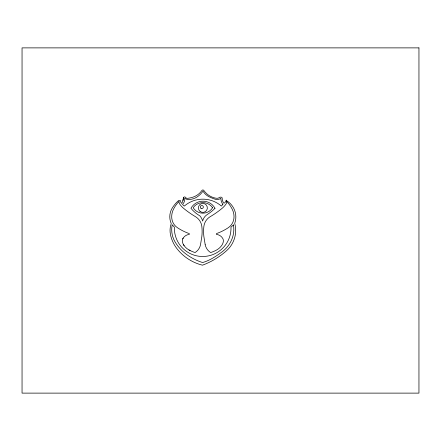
<?xml version="1.0" encoding="UTF-8"?>
<svg xmlns="http://www.w3.org/2000/svg" width="441" height="441" viewBox="0 0 441 441"><rect width="100%" height="100%" fill="white"/><g stroke="black" fill="none" stroke-linecap="round" stroke-linejoin="round"><path stroke-width="0.66" d="M226.15 200.479A4.371 4.371 0 0 1 223.945 203.268A7.243 7.243 0 0 1 222.198 198.274A1.014 1.014 0 0 0 221.52 197.276A2.525 2.525 0 0 0 219.21 197.607A3.699 3.699 0 0 1 216.603 198.274A17.535 17.535 0 0 1 213.108 197.474A18.357 18.357 0 0 1 203.869 190.479A1.196 1.196 0 0 0 201.895 190.479A17.238 17.238 0 0 1 193.869 196.813A24.79 24.79 0 0 1 187.502 198.334A2.034 2.034 0 0 1 185.622 197.474A1.257 1.257 0 0 0 183.561 197.474L182.932 200.567A13.914 13.914 0 0 1 181.615 203.444A3.963 3.963 0 0 1 180.556 200.776A1.67 1.67 0 0 0 178.313 200.776A34.282 34.282 0 0 0 172.321 207.926A16.593 16.593 0 0 0 171.251 223.581A20.297 20.297 0 0 0 170.446 234.496A34.106 34.106 0 0 0 177.133 248.895A46.459 46.459 0 0 0 202.491 265.184A75.543 75.543 0 0 0 226.685 250.593A27.055 27.055 0 0 0 234.728 223.317A18.831 18.831 0 0 0 226.15 200.479L226.222 200.153M183.561 197.474L182.932 200.567M182.761 238.873L183.197 238.096A8.032 8.032 0 0 1 189.299 234.425L189.321 233.636A54.745 54.745 0 0 1 177.514 227.771A12.861 12.861 0 0 1 171.786 218.345A16.345 16.345 0 0 1 173.23 209.762A29.365 29.365 0 0 1 179.101 201.388A3.478 3.478 0 0 0 179.658 203.99A22.105 22.105 0 0 0 183.781 208.483A91.96 91.96 0 0 0 195.38 216.63A13.677 13.677 0 0 1 199.04 219.8A12.982 12.982 0 0 1 201.829 226.409A42.573 42.573 0 0 1 201.829 236.547L200.523 244.694A12.094 12.094 0 0 1 195.071 252.561A39.569 39.569 0 0 1 190.049 250.505L189.018 249.97A15.413 15.413 0 0 1 184.095 245.576L183.533 244.744A8.445 8.445 0 0 1 182.359 241.227A4.493 4.493 0 0 1 182.761 238.873L183.197 238.096M189.018 249.97L190.049 250.505M183.533 244.744L184.095 245.576M222.865 204.431L221.36 206.068A28.29 28.29 0 0 0 184.316 206.068L182.53 204.431A7.828 7.828 0 0 0 184.768 198.279A10.137 10.137 0 0 0 187.21 199.42A15.06 15.06 0 0 0 196.835 197.121A20.892 20.892 0 0 0 202.981 191.091A14.768 14.768 0 0 0 209.255 196.851A46.228 46.228 0 0 0 215.252 199.249A6.13 6.13 0 0 0 220.814 198.307A11.692 11.692 0 0 0 222.865 204.431M233.454 224.927L230.99 227.165A28.329 28.329 0 0 1 202.684 256.491A28.329 28.329 0 0 1 174.371 227.165L172.199 224.772A23.957 23.957 0 0 0 175.083 241.933A41.917 41.917 0 0 0 186.234 254.22A56.349 56.349 0 0 0 202.623 262.555A44.739 44.739 0 0 0 212.292 258.371A97.274 97.274 0 0 0 222.65 251.431A28.941 28.941 0 0 0 232.424 237.804A26.234 26.234 0 0 0 233.454 224.927M418.95 47.882L22.05 47.882L22.05 393.118L418.95 393.118L418.95 47.882M205.186 244.694L203.88 236.547A42.573 42.573 0 0 1 203.88 226.409A12.982 12.982 0 0 1 206.669 219.8A13.677 13.677 0 0 1 210.329 216.63A91.96 91.96 0 0 0 221.928 208.483A22.105 22.105 0 0 0 226.051 203.99A3.478 3.478 0 0 0 226.613 201.388A29.365 29.365 0 0 1 232.479 209.762A16.345 16.345 0 0 1 233.928 218.345A12.861 12.861 0 0 1 228.201 227.771A54.745 54.745 0 0 1 216.388 233.636L216.415 234.425A8.032 8.032 0 0 1 222.854 238.675A4.493 4.493 0 0 1 223.35 241.227A8.445 8.445 0 0 1 221.994 245.031A15.413 15.413 0 0 1 216.107 250.284A39.569 39.569 0 0 1 210.638 252.561A12.094 12.094 0 0 1 205.186 244.694M214.993 208.262A13.737 13.737 0 0 0 190.953 208.262A31.851 31.851 0 0 0 199.823 215.831A12.387 12.387 0 0 1 202.628 221.046A10.722 10.722 0 0 1 207.397 214.42A39.266 39.266 0 0 0 214.993 208.262M212.617 207.711A11.819 11.819 0 0 0 193.158 207.711A11.389 11.389 0 0 0 212.617 207.711M200.049 211.393A4.487 4.487 0 0 0 207.303 208.621A4.487 4.487 0 0 0 201.267 203.725A4.487 4.487 0 0 0 200.049 211.393M201.057 208.345A1.527 1.527 0 0 0 203.345 207.027A1.527 1.527 0 0 0 201.057 205.704A1.527 1.527 0 0 0 201.057 208.345"/></g></svg>
